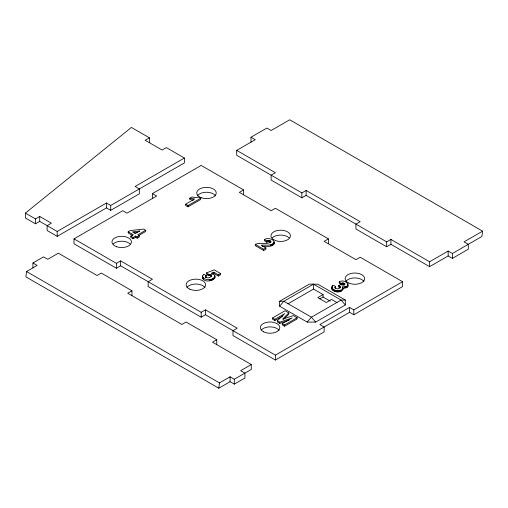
<?xml version="1.0" encoding="UTF-8"?>
<svg xmlns="http://www.w3.org/2000/svg" width="508" height="508" viewBox="0 0 508 508"><rect width="100%" height="100%" fill="white"/><g stroke="black" fill="none" stroke-linecap="round" stroke-linejoin="round"><path stroke-width="0.76" d="M211.925 274.174L213.804 273.418L218.326 276.028L220.567 274.733L220.567 273.507L218.326 274.803L213.804 272.193L211.303 273.202C223.056 277.857 203.797 285.763 202.413 277.082M206.229 275.476L205.702 276.009L205.549 277.787L206.229 276.701L206.229 275.476L203.594 274.237C198.965 280.314 214.973 282.035 214.808 275.52M335.661 286.404L335.083 286.969L335.083 288.195L335.661 287.623L335.661 286.404L333.058 285.223L331.826 286.855L331.965 289.262C334.34 292.602 340.811 293.084 343.097 289.503L343.002 288.69M331.965 289.262L332.041 287.509M264.42 239.452L266.567 240.963L268.58 240.398L270.231 240.824L270.796 241.275L270.796 242.5L268.58 241.618L266.567 242.189L264.42 240.671L264.42 239.452C267.767 237.49 275.05 238.811 274.123 243.764C271.64 247.517 266.071 246.037 262.306 246.342M274.123 243.764L274.187 241.967M32.925 267.862L32.925 262.966L37.167 265.417L26.568 271.539L25.857 276.841L218.77 388.214L230.073 381.686L234.315 384.137L244.913 378.015L244.913 373.12L240.671 370.675L251.276 364.554L251.276 369.449L234.315 379.241L230.073 376.79L219.475 382.911L218.77 388.214M482.6 231.159L481.895 236.461L452.393 253.498L448.151 251.047L429.603 261.76L390.912 239.42L386.677 241.871L306.121 195.364L301.879 197.809L271.145 180.061L271.145 175.165L275.38 172.72L236.696 150.381L236.696 155.277L301.879 192.913L306.121 190.468L360.178 221.679L355.937 224.123L355.937 229.019L386.677 246.767L390.912 244.316L429.603 266.656L448.151 255.943L452.393 258.394L468.293 249.212L468.293 244.316L464.052 241.871L482.6 231.159L289.693 119.786L271.145 130.493L266.903 128.048L251.003 137.224L251.003 142.119M342.405 287.915C344.507 288.652 349.288 287.509 347.643 284.524M335.083 286.969L334.899 287.528L335.61 288.481L337.42 288.874L339.446 288.29L340.392 287.185L339.738 286.195L338.455 285.661L338.455 286.887L340.252 287.865L340.252 286.645M270.796 241.275L270.789 242.246C266.16 244.951 260.128 241.891 255.283 244.399L255.283 245.624L263.684 250.476L265.913 249.187L265.913 247.968L261.15 245.218C265.278 244.564 271.304 246.602 274.123 242.538L274.187 243.192M331.965 288.036C334.34 291.376 340.811 291.865 343.097 288.277L342.405 286.69C353.2 287.934 345.504 277.978 339.211 281.883L339.211 283.102L341.039 284.594L342.817 284.182L344.761 284.918L344.761 283.699L344.291 283.318L342.817 282.956L341.039 283.375L339.211 281.883M279.622 306.184L283.864 301.288L313.544 284.156L341.097 300.063L345.338 304.959L315.659 322.097L307.181 322.097L279.622 306.184L279.622 301.288L309.302 284.156L317.779 284.156L345.338 300.063L345.338 304.959M307.181 322.097L311.423 317.202L341.097 300.063L345.338 300.063M272.523 317.995L285.032 310.775L288.811 312.96L282.55 319.195L293.319 315.563L297.11 317.748L297.11 318.973L284.601 326.193L282.257 324.841L282.257 323.615L292.1 317.932L279.775 322.18L277.343 320.777L284.715 313.665L274.872 319.348L272.523 317.995L272.523 319.221L274.872 320.573L282.746 316.027M283.591 319.38L288.811 314.179L288.811 312.96M149.416 137.827L145.174 140.272L162.135 150.063L166.37 147.618L184.391 158.02L184.391 162.916L110.725 205.448L106.483 202.997L57.201 231.451L39.707 221.355L35.471 223.806L25.4 217.989L25.4 213.093L131.394 127.419L149.416 137.827L149.416 142.723M25.4 213.093L35.471 218.91L39.707 216.459L51.372 223.19L47.13 225.641L47.13 230.537L57.201 236.347L106.483 207.893L110.725 210.344L139.344 193.821L139.344 188.925L135.103 186.474L184.391 158.02M73.997 238.868L116.396 263.347L120.631 260.902L152.432 279.26L148.19 281.705L148.12 286.563L201.187 317.202L205.429 314.75L275.38 355.143L349.58 312.306L353.822 314.75L402.577 286.601L402.577 281.705L353.822 309.855L349.58 307.41L319.9 324.542L324.142 326.993L324.142 331.889L275.38 360.039L232.988 335.559L232.988 330.664L237.223 328.212L205.429 309.855L201.187 312.306L120.631 265.798L116.396 268.243L73.997 243.764L73.997 238.868L122.752 210.718L126.994 213.169L156.667 196.031L152.432 193.586L152.432 198.482M152.432 193.586L201.187 165.437L243.586 189.916L243.586 194.812M32.925 262.966L43.523 256.851L47.765 259.296L58.363 253.174L97.053 275.514L101.289 273.063L131.959 290.773L131.959 295.669M236.696 150.381L255.245 139.675L251.003 137.224M132.671 235.572L128.194 232.988L128.194 231.762L130.289 230.549L143.656 229.095L145.669 230.257L145.669 231.483L138.398 235.68M189.757 198.234L191.935 196.977L195.136 197.485L198.647 197.199L200.59 198.323L200.59 199.549L188.036 206.8L185.636 205.416L185.636 204.191L194.672 198.977L189.757 198.234L189.757 199.46L193.415 200.133M145.669 230.257L137.738 234.842L139.294 235.737L139.294 236.963L137.185 238.176L135.63 237.28L133.115 238.735L130.797 237.395L130.797 236.169L133.312 234.715L128.194 231.762M185.636 204.191L188.036 205.575L200.59 198.323M130.797 236.169L133.115 237.509L135.63 236.055L137.185 236.95L139.294 235.737M243.586 189.916L239.344 192.361L271.145 210.718L275.38 208.274L328.378 238.868L328.378 243.764M131.959 290.773L127.718 293.218L181.845 324.472L186.087 322.021L216.757 339.725L216.757 344.621M255.283 244.399L263.684 249.25L265.913 247.968M328.378 238.868L324.142 241.319L355.937 259.677L360.178 257.226L402.577 281.705M216.757 339.725L212.515 342.176L251.276 364.554M287.909 303.848L313.544 289.052L323.082 294.557L323.082 297.002L330.257 301.149M323.082 294.557L317.779 297.618L326.263 302.514L331.559 299.453L337.052 302.622M319.767 298.92L323.082 297.002M282.257 323.615L284.601 324.968L297.11 317.748M338.455 285.661L340.678 284.69L343.484 285.223L344.754 284.524L344.761 283.699M206.489 272.898L208.153 274.187L210.922 274.726L211.525 275.241L211.525 276.466L210.356 275.692L208.153 275.406L206.489 274.123L206.489 272.898L214.23 269.85L220.567 273.507M277.343 320.777L277.343 322.002L279.775 323.406L289.198 320.154M133.972 232.905L137.547 232.499M279.622 301.288L283.864 301.288L311.423 317.202L315.659 322.097M26.568 271.539L219.475 382.911M214.528 276.161L214.884 277.374M205.549 276.568L205.734 277.082C207.442 278.651 210.655 277.768 211.684 275.831L211.525 275.241M452.393 253.498L452.393 258.394M448.151 251.047L448.151 255.943M429.603 261.76L429.603 266.656M390.912 239.42L390.912 244.316M386.677 241.871L386.677 246.767M353.822 309.855L353.822 314.75M349.58 307.41L349.58 312.306M347.955 283.889L347.948 286.226M347.713 285.452L347.713 286.677M347.345 285.858L347.345 287.077M346.837 286.214L346.837 287.439M345.942 286.601L345.942 287.826M344.907 286.81L344.907 288.03M344.291 283.318L344.291 284.543M343.618 283.051L343.618 284.277M342.817 282.956L342.817 284.182M341.941 283.058L341.941 284.283M341.039 283.375L341.039 284.594M340.931 290.182L340.931 291.408M339.973 290.474L339.973 291.7M339.738 286.195L339.738 287.42M338.931 290.646L338.931 291.871M337.795 290.697L337.795 291.922M336.645 290.62L336.645 291.846M335.572 290.417L335.572 291.643M334.569 290.093L334.569 291.313M333.635 289.636L333.635 290.862M332.886 289.135L332.886 290.354M332.454 285.744L332.454 286.969M332.327 288.601L332.327 289.82M331.826 286.855L331.8 288.671M313.544 284.156L313.544 289.052M306.121 190.468L306.121 195.364M301.879 192.913L301.879 197.809M284.601 324.968L284.601 326.193M279.775 322.18L279.775 323.406M275.38 355.143L275.38 360.039M274.872 319.348L274.872 320.573M273.863 243.072L273.863 244.297M273.406 243.561L273.406 244.786M272.764 244.011L272.764 245.237M271.863 244.443L271.863 245.669M270.853 244.761L270.853 245.986M270.231 240.824L270.231 242.049M269.443 240.5L269.443 241.725M268.58 240.398L268.58 241.618M267.633 240.538L267.633 241.764M266.567 240.963L266.567 242.189M263.684 249.25L263.684 250.476M234.315 379.241L234.315 384.137M230.073 376.79L230.073 381.686M218.326 274.803L218.326 276.028M214.751 276.79L214.751 278.016M214.382 277.4L214.382 278.625M213.804 272.193L213.804 273.418M213.798 277.978L213.798 279.203M212.985 278.53L212.985 279.749M212.179 278.93L212.179 280.156M211.296 279.241L211.296 280.467M210.922 274.726L210.922 275.952M210.356 274.466L210.356 275.692M210.35 279.464L210.35 280.689M209.709 274.295L209.709 275.514M209.334 279.603L209.334 280.829M208.979 274.199L208.979 275.419M208.153 274.187L208.153 275.406M205.702 276.009L205.702 277.235M205.429 309.855L205.429 314.75M203.524 278.092L203.524 279.317M202.952 277.559L202.952 278.784M202.578 277.006L202.578 278.232M202.413 275.863L202.4 277.66M201.187 312.306L201.187 317.202M188.036 205.575L188.036 206.8M137.185 236.95L137.185 238.176M135.63 236.055L135.63 237.28M133.115 237.509L133.115 238.735M120.631 260.902L120.631 265.798M116.396 263.347L116.396 268.243M110.725 205.448L110.725 210.344M106.483 202.997L106.483 207.893M57.201 231.451L57.201 236.347M39.707 216.459L39.707 221.355M35.471 218.91L35.471 223.806M272.244 237.89A9.741 5.626 0 0 1 289.122 237.89M197.333 195.948A9.741 5.626 0 0 1 206.489 192.246A9.741 5.626 0 0 1 215.646 195.948M113.252 244.011A9.741 5.626 0 0 1 130.131 244.011M345.986 281.241A9.741 5.626 0 0 1 355.162 277.92A9.741 5.626 0 0 1 363.982 281.54M186.963 287.401A9.741 5.626 0 0 1 196.088 284.036A9.741 5.626 0 0 1 204.965 287.617M261.398 329.946A9.741 5.626 0 0 1 270.415 326.879A9.741 5.626 0 0 1 279.051 330.295M139.694 231.032L135.42 233.502L132.544 231.839L139.694 231.032M201.613 197.847A9.741 5.626 0 0 0 216.23 192.97A9.741 5.626 0 0 0 201.613 188.1A9.741 5.626 0 0 0 201.613 197.847M273.793 239.789A9.741 5.626 0 0 0 290.093 237.268A9.741 5.626 0 0 0 278.162 230.378A9.741 5.626 0 0 0 273.793 239.789M116.821 246.799A9.741 5.626 0 0 0 131.432 241.929A9.741 5.626 0 0 0 116.821 237.058A9.741 5.626 0 0 0 116.821 246.799M348.729 283.007A9.741 5.626 0 0 0 364.496 279.54A9.741 5.626 0 0 0 351.409 273.387A9.741 5.626 0 0 0 348.729 283.007M189.795 289.16A9.741 5.626 0 0 0 205.518 285.617A9.741 5.626 0 0 0 192.348 279.527A9.741 5.626 0 0 0 189.795 289.16M263.569 331.788A9.741 5.626 0 0 0 279.616 328.765A9.741 5.626 0 0 0 267.068 322.256A9.741 5.626 0 0 0 263.569 331.788"/></g></svg>
